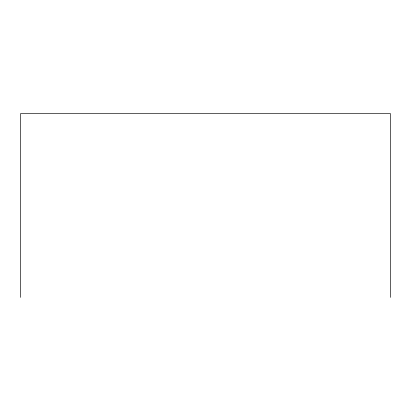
<?xml version="1.0" encoding="UTF-8"?>
<svg xmlns="http://www.w3.org/2000/svg" width="411" height="411" viewBox="0 0 411 411"><rect width="100%" height="100%" fill="white"/><g stroke="black" fill="none" stroke-linecap="round" stroke-linejoin="round"><path stroke-width="0.62" d="M390.45 297.389L390.45 113.611L20.55 113.611L20.55 297.389"/></g></svg>
